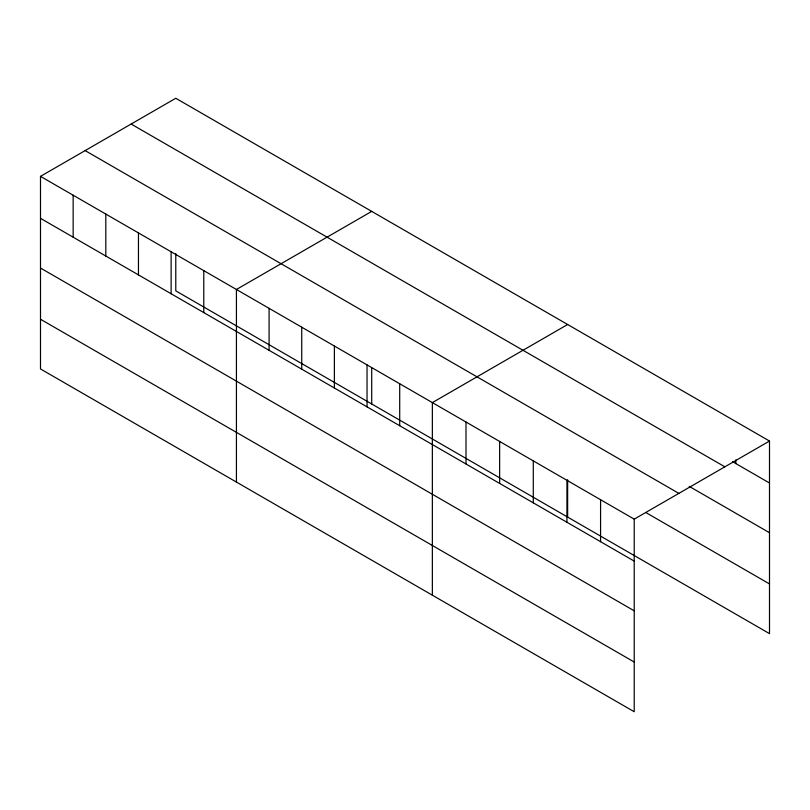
<?xml version="1.0" encoding="UTF-8"?>
<svg xmlns="http://www.w3.org/2000/svg" width="810" height="810" viewBox="0 0 810 810"><rect width="100%" height="100%" fill="white"/><g stroke="black" fill="none" stroke-linecap="round" stroke-linejoin="round"><path stroke-width="1.21" d="M40.5 176.367L634.22 519.149L634.22 711.737L40.5 368.955L40.5 176.367L175.78 98.263L769.5 441.045L769.5 633.633L175.78 290.851L175.78 253.57M371.709 211.39L236.429 289.484L236.429 482.071M567.638 324.506L432.358 402.61L432.358 595.188M634.22 519.149L769.5 441.045M732.604 461.71L769.5 483.013M131.139 124.041L724.859 466.823M689.188 486.354L769.5 532.717M85.141 150.599L678.861 493.381M645.772 512.497L769.5 583.929M40.5 218.335L634.22 561.117M40.5 268.039L634.22 610.821M40.5 319.251L634.22 662.033M735.855 459.888L735.855 463.593M600.574 499.729L600.574 541.698M567.638 479.803L567.638 517.084M566.929 480.3L566.929 522.268M533.284 460.88L533.284 502.848M499.638 441.45L499.638 483.418M466.003 422.03L466.003 463.998M399.705 383.758L399.705 425.716M371.709 367.932L371.709 403.967M367.041 364.905L367.041 406.863M334.388 346.052L334.388 388.01M301.735 327.2L301.735 369.158M269.082 308.347L269.082 350.305M203.776 270.631L203.776 312.599M171.123 251.778L171.123 293.746M138.459 232.926L138.459 274.894M105.806 214.073L105.806 256.041M73.153 195.22L73.153 237.188"/></g></svg>
